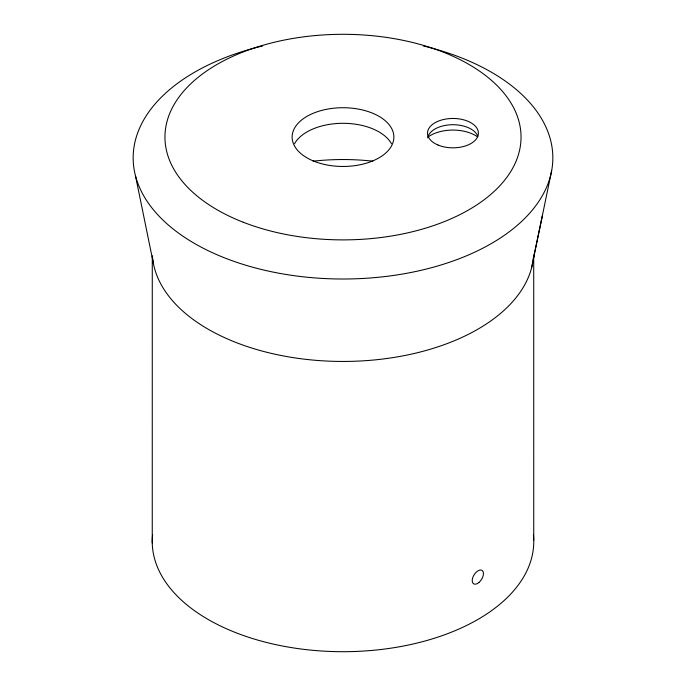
<?xml version="1.0" encoding="UTF-8"?>
<svg xmlns="http://www.w3.org/2000/svg" width="686" height="686" viewBox="0 0 686 686"><rect width="100%" height="100%" fill="white"/><g stroke="black" fill="none" stroke-linecap="round" stroke-linejoin="round"><path stroke-width="1.03" d="M152.258 542.935L152.283 255.929M531.41 268.543L551.655 170.694M533.331 258.725L542.334 215.919M153.441 263.647L135.476 175.796M533.717 255.269L533.742 540.191M313.253 161.159A158.963 91.778 0 0 1 372.747 161.159M533.391 534.686A190.759 110.137 0 0 1 343 651.7A190.759 110.137 0 0 1 152.609 534.686M533.639 255.243A190.759 110.137 0 0 1 343.849 361.445A190.759 110.137 0 0 1 152.429 256.23M423.305 45.936A209.839 121.148 0 0 1 509.475 231.611A209.839 121.148 0 0 1 176.525 231.611A209.839 121.148 0 0 1 262.695 45.936M427.661 137.877A25.433 14.68 0 0 1 451.654 124.723A25.433 14.68 0 0 1 477.859 136.385M428.484 136.668A31.796 18.359 0 0 1 477.302 136.668M294.526 143.76A50.867 29.369 0 0 1 343 123.3A50.867 29.369 0 0 1 391.474 143.76M243.204 222.221A178.043 102.789 0 0 0 520.588 144.429A178.043 102.789 0 0 0 265.208 44.633A178.043 102.789 0 0 0 243.204 222.221M478.888 582.525A7.949 4.39 -57.9 0 0 482.087 570.392A7.949 4.39 -57.9 0 0 472.517 578.384A7.949 4.39 -57.9 0 0 478.888 582.525M438.037 145.038A25.433 14.68 0 0 0 478.262 134.662A25.433 14.68 0 0 0 442.59 119.741A25.433 14.68 0 0 0 438.037 145.038M313.15 160.876A50.867 29.369 0 0 0 393.601 140.124A50.867 29.369 0 0 0 322.249 110.275A50.867 29.369 0 0 0 313.15 160.876"/></g></svg>
